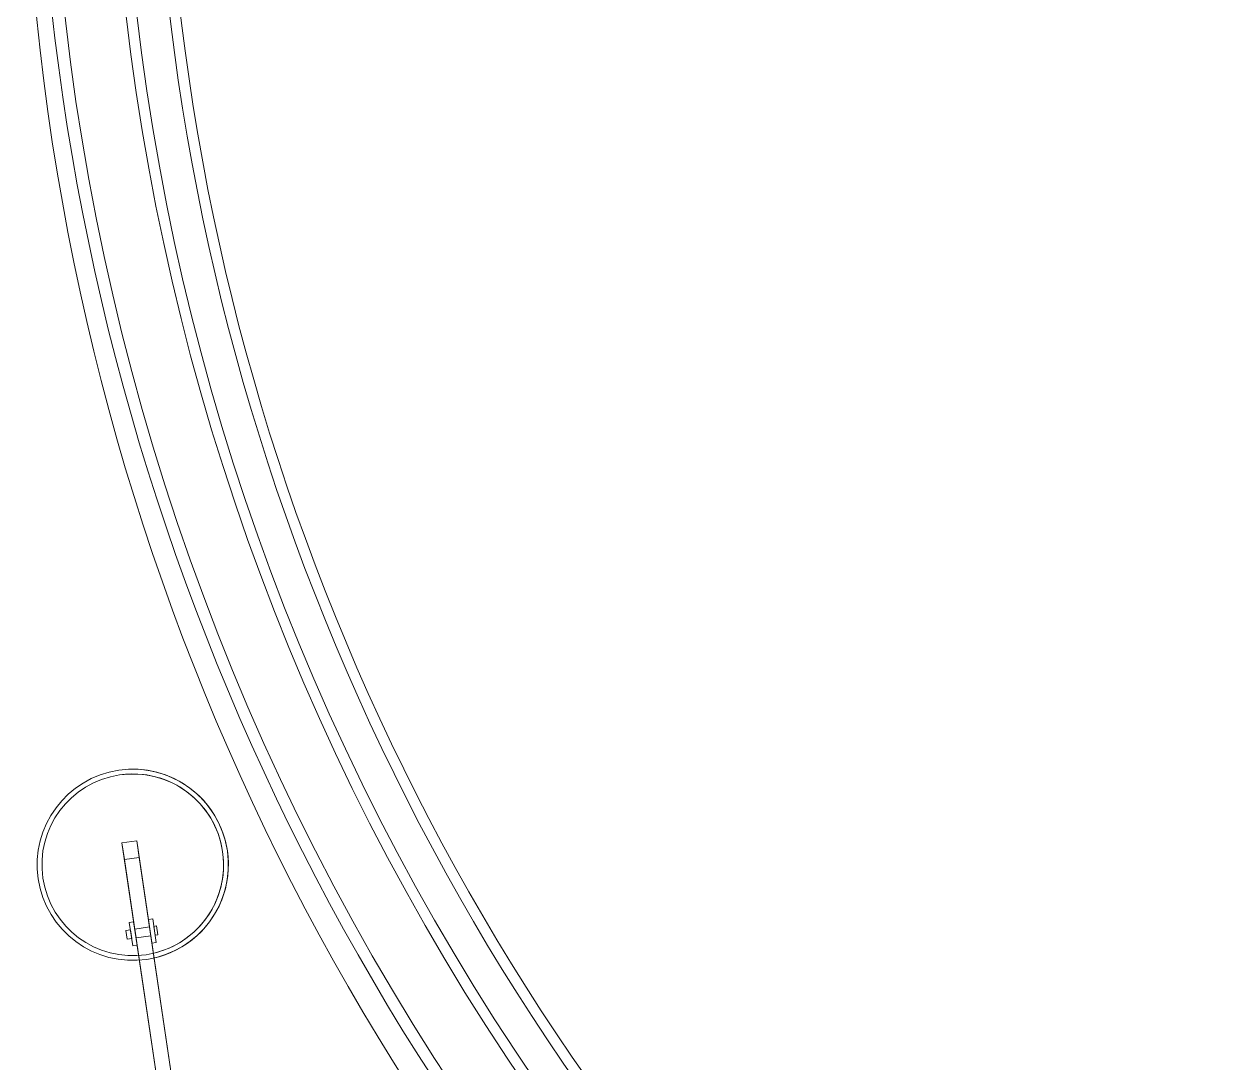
# Model space of a CAD drawing. Header units: metres. Extents: x -207 to 292, y -187 to 169.
# Drawn here: x -92.297 to -89.754, y -58.069 to -55.882 of the extents above; entities that cross this region are included whole.
import ezdxf

# ---------------------------------------------------------------- set-up
doc = ezdxf.new("R2010")
doc.units = ezdxf.units.M
doc.layers.add('EQUIPOS PIS', color=7, linetype='Continuous', lineweight=9)
doc.layers.add('P-SANR-FIXT', color=7, linetype='Continuous', lineweight=9)
doc.layers.add('PR10-ARQ-PL-001-Emplazamiento-C-1_dwg', color=7, linetype='Continuous', lineweight=9, true_color=0x767676)

# ---------------------------------------------------------------- blocks, each defined once
blk = doc.blocks.new('M_Tuberia Exterior 01 - M_Tuberia Exterior 01-2175267-PLANTA EMPLAZAMIENTO ACTUALIZADO')
at = {"layer": 'P-SANR-FIXT'}
for p, q in [((0.1347, 0.0305), (0.1347, 0.025)), ((0.1534, 0.0305), (0.1347, 0.0305)), ((0.1534, 0.0305), (0.1347, 0.0305)), ((0.1534, 0.025), (0.1534, 0.0305)), ((-0.0134, 0.0158), (-0.0488, 0.0158)), ((-0.0488, 0.0158), (-0.0488, -0.0158)), ((0.5335, 0.0158), (-0.0488, 0.0158)), ((-0.0134, -0.0158), (-0.0134, 0.0158)), ((0.5689, 0.0158), (-0.0134, 0.0158)), ((0.119, 0.0158), (0.119, 0.025)), ((0.119, 0.025), (0.169, 0.025)), ((0.169, 0.025), (0.119, 0.025)), ((0.119, 0.025), (0.119, 0.0158)), ((0.169, 0.0158), (0.119, 0.0158)), ((0.119, 0.0158), (0.169, 0.0158)), ((0.1534, 0.025), (0.1347, 0.025)), ((0.1534, 0.025), (0.1347, 0.025)), ((0.1347, 0.0158), (0.1347, -0.0158)), ((0.1347, 0.0158), (0.1534, 0.0158)), ((0.1347, 0.0158), (0.1534, 0.0158)), ((0.1534, -0.0158), (0.1534, 0.0158)), ((0.169, 0.025), (0.169, 0.0158)), ((0.169, 0.0158), (0.169, 0.025)), ((0.5335, -0.0158), (0.5335, 0.0158)), ((0.5335, 0.0158), (0.5689, 0.0158)), ((0.5689, 0.0158), (0.5689, -0.0158)), ((-0.0488, -0.0158), (-0.0134, -0.0158)), ((0.5335, -0.0158), (-0.0488, -0.0158)), ((-0.0134, -0.0158), (0.5689, -0.0158)), ((0.119, -0.025), (0.119, -0.0158)), ((0.119, -0.0158), (0.169, -0.0158)), ((0.169, -0.0158), (0.119, -0.0158)), ((0.119, -0.0158), (0.119, -0.025)), ((0.169, -0.025), (0.119, -0.025)), ((0.119, -0.025), (0.169, -0.025)), ((0.1534, -0.0158), (0.1347, -0.0158)), ((0.1534, -0.0158), (0.1347, -0.0158)), ((0.1347, -0.025), (0.1347, -0.0345)), ((0.1347, -0.025), (0.1534, -0.025)), ((0.1347, -0.025), (0.1534, -0.025)), ((0.1534, -0.0345), (0.1534, -0.025)), ((0.169, -0.0158), (0.169, -0.025)), ((0.169, -0.025), (0.169, -0.0158)), ((0.5689, -0.0158), (0.5335, -0.0158)), ((0.1347, -0.0345), (0.1534, -0.0345)), ((0.1347, -0.0345), (0.1534, -0.0345))]:
    blk.add_line(p, q, dxfattribs=at)
for radius, start, end in [(0.2013, 0, 180), (0.2013, 360, 180), (0.1913, 360, 180), (0.1913, 0, 180), (0.2013, 180, 0), (0.2013, 180, 360), (0.1913, 180, 360), (0.1913, 180, 0)]:
    blk.add_arc((0, 0), radius, start, end, dxfattribs=at)
blk = doc.blocks.new('M_Estanque-Terraza - M_Estanque-Terraza-2090154-PLANTA EMPLAZAMIENTO ACTUALIZADO')
at = {"layer": 'P-SANR-FIXT'}
for radius, start, end in [(4.9059, 0, 180), (4.8832, 0, 180), (5.1516, 180, 360), (5.1516, 180, 360), (5.1266, 180, 0), (5.1266, 180, 0), (4.9983, 180, 0), (4.9755, 180, 0), (4.9059, 180, 360), (4.8832, 180, 360)]:
    blk.add_arc((0, 0), radius, start, end, dxfattribs=at)
blk = doc.blocks.new('YADRAN_LASQUEMAS_ARQ_MO_002_TERRAZAS_rvt-1-PLANTA EMPLAZAMIENTO ACTUALIZADO')
at = {"layer": 'P-SANR-FIXT', "lineweight": 9}
for name, p, rotation in [('M_Estanque-Terraza - M_Estanque-Terraza-2090154-PLANTA EMPLAZAMIENTO ACTUALIZADO', (-87.1161, -55.2935), 341.2054871011998), ('M_Tuberia Exterior 01 - M_Tuberia Exterior 01-2175267-PLANTA EMPLAZAMIENTO ACTUALIZADO', (-92.0678, -57.6518), 278.4100000000008)]:
    blk.add_blockref(name, p, dxfattribs=dict(at, rotation=rotation))
blk = doc.blocks.new('PR10-ARQ-PL-001-Emplazamiento-C-1_dwg-674643-PLANTA EMPLAZAMIENTO ACTUALIZADO')
at = {"layer": 'EQUIPOS PIS'}
blk.add_circle((-87.1493, -55.3457), 5.1472, dxfattribs=at)

msp = doc.modelspace()

# ---------------------------------------------------------------- block references
at = {"lineweight": 5}
msp.add_blockref('YADRAN_LASQUEMAS_ARQ_MO_002_TERRAZAS_rvt-1-PLANTA EMPLAZAMIENTO ACTUALIZADO', (0, 0), dxfattribs=at)
at = {"layer": 'PR10-ARQ-PL-001-Emplazamiento-C-1_dwg', "color": 7}
msp.add_blockref('PR10-ARQ-PL-001-Emplazamiento-C-1_dwg-674643-PLANTA EMPLAZAMIENTO ACTUALIZADO', (0, 0), dxfattribs=at)

doc.saveas('drawing.dxf')
